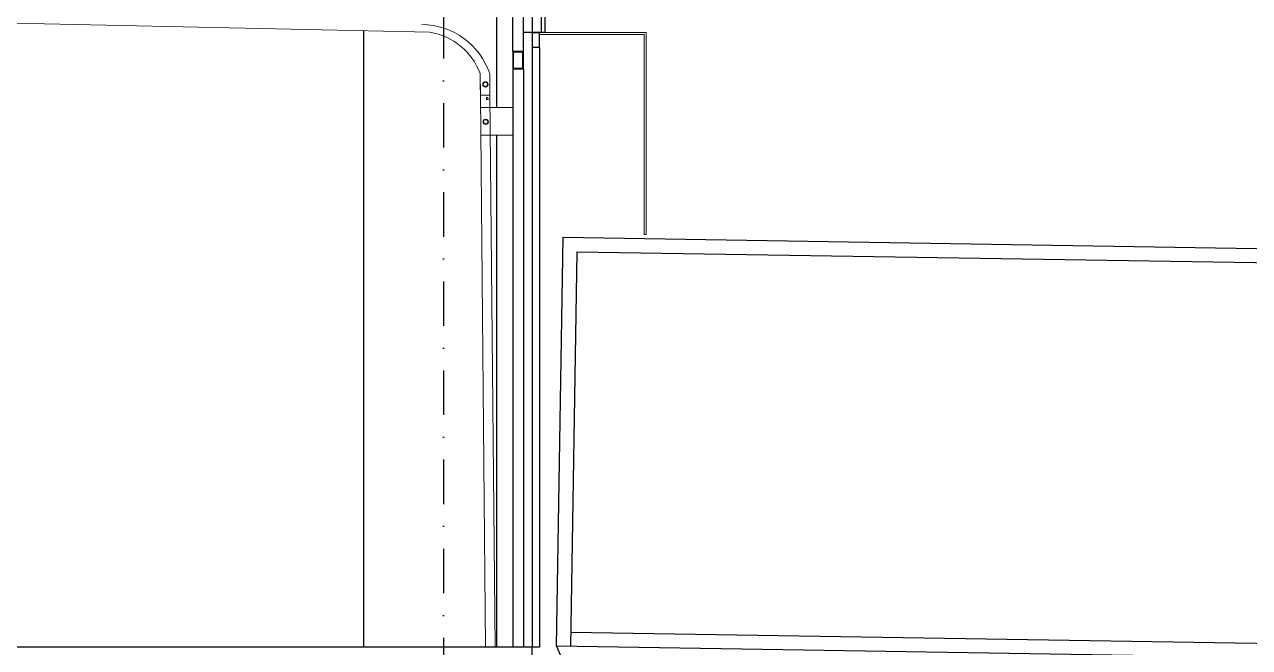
# Model space of a CAD drawing. Header units: centimetres. Extents: x 77182 to 116086, y 20619 to 33555.
# Drawn here: x 111829 to 112518, y 21940 to 22290 of the extents above; entities that cross this region are included whole.
import ezdxf

# ---------------------------------------------------------------- set-up
doc = ezdxf.new("R2010")
doc.units = ezdxf.units.CM
doc.header["$LTSCALE"] = 100
doc.linetypes.add('DASHDOT2', pattern=[0.5, 0.25, -0.125, 0, -0.125])
for name, color, linetype in [('A-ANNO-GRID', 155, 'DASHDOT2'), ('A-DOOR', 193, 'Continuous'), ('A-ELEV-01', 255, 'Continuous'), ('A-ELEV-02', 253, 'Continuous'), ('A-HATCH', 253, 'Continuous'), ('A-WALL-INSL', 249, 'Continuous'), ('A-WALL-SNWPNL', 200, 'Continuous'), ('S-STEL', 3, 'Continuous')]:
    doc.layers.add(name, color=color, linetype=linetype)
doc.linetypes.add('BATTING', pattern='A,0.00254,-2.54,[134,ltypeshp.shx,S=2.54,R=0,X=-2.54,Y=0],-5.08,[134,ltypeshp.shx,S=2.54,R=180,X=2.54,Y=0],-2.54', length=10.16254)

# ---------------------------------------------------------------- blocks, each defined once
blk = doc.blocks.new('TRUCK ELEVATION')
for p, q in [((183.21, 295), (-1176.79, 295)), ((183.21, 295), (-1176.79, 295)), ((183.21, 65), (183.21, 295)), ((183.21, 65), (183.21, 295)), ((175.21, 287), (-1168.79, 287)), ((175.21, 65), (175.21, 287)), ((175.21, 73), (-1168.79, 73)), ((-1176.79, 65), (183.21, 65)), ((183.21, 65), (177.87, 53.18))]:
    blk.add_line(p, q)

msp = doc.modelspace()

# ---------------------------------------------------------------- linework, layer by layer
at = {"linetype": 'Continuous'}
for p, q in [((112118.7, 22277.48), (112118.7, 21940.39)), ((112118.7, 21940.39), (112114.7, 21940.39))]:
    msp.add_line(p, q, dxfattribs=at)
at = {"layer": 'A-ANNO-GRID'}
msp.add_lwpolyline([(112064.7, 23398.48), (112064.7, 21665.39)], dxfattribs=at)
at = {"layer": 'A-DOOR', "lineweight": 0}
for p, q in [((111749.16, 22292.67), (112057.08, 22286.04)), ((112085.51, 22244.26), (112085.38, 22262.81)), ((112085.3, 22243.77), (112103.7, 22243.77)), ((112103.7, 22228.26), (112085.51, 22228.28))]:
    msp.add_line(p, q, dxfattribs=at)
at = {"layer": 'A-DOOR'}
for p, q in [((112114.7, 21940.39), (111808.2, 21940.39)), ((112114.7, 21935.39), (112114.7, 21940.39))]:
    msp.add_line(p, q, dxfattribs=at)
at = {"layer": 'A-DOOR', "lineweight": 0}
for points in [[(112118.7, 22285.88), (112178.71, 22285.88), (112178.71, 22172.39), (112177.71, 22172.39), (112177.71, 22284.88), (112118.7, 22284.88)], [(112085.38, 22262.81), (112085.51, 22250.76), (112090.85, 22250.75), (112090.75, 22262.61)], [(112088.42, 21940.39), (112085.51, 22250.71), (112090.85, 22250.77), (112093.76, 21940.39)], [(112089.81, 22248.19), (112088.96, 22248.17), (112088.92, 22249.37), (112089.77, 22249.39), (112089.81, 22248.19)]]:
    msp.add_lwpolyline(points, dxfattribs=at)
for centre, radius in [((112088.3, 22256.75), 1.5), ((112088.3, 22256.75), 1.2), ((112088.51, 22235.7), 1.5), ((112088.51, 22235.7), 1.2)]:
    msp.add_circle(centre, radius, dxfattribs=at)
for centre, radius, start, end in [((112052.16, 22249.73), 40.68, 18.45542, 89.36897), ((112051.32, 22250.17), 36.34, 20.36613, 80.87154)]:
    msp.add_arc(centre, radius, start, end, dxfattribs=at)
at = {"layer": 'A-ELEV-01'}
for p, q in [((112119.7, 22840.39), (112119.7, 22285.88)), ((112094.7, 22243.77), (112094.7, 22301.57)), ((112103.7, 22275.39), (112103.7, 22295.38)), ((112109.7, 22275.39), (112109.7, 22295.38)), ((112114.7, 22277.48), (112114.7, 21940.39)), ((112103.7, 22265.39), (112103.7, 21940.39)), ((112109.7, 22265.39), (112109.7, 21940.39)), ((112094.7, 21940.39), (112094.7, 22228.27))]:
    msp.add_line(p, q, dxfattribs=at)
msp.add_lwpolyline([(112019.7, 22286.85), (112019.7, 21940.39)], dxfattribs=at)
at = {"layer": 'A-HATCH'}
msp.add_line((112121.7, 22285.88), (112109.7, 22285.88), dxfattribs=at)
at = {"layer": 'A-WALL-INSL', "linetype": 'BATTING', "ltscale": 0.005}
msp.add_line((112114.7, 22839.39), (112114.7, 22285.88), dxfattribs=at)
at = {"layer": 'A-WALL-SNWPNL', "ltscale": 100}
for p, q in [((112109.7, 22285.88), (112109.7, 22840.39)), ((112121.7, 22840.39), (112121.7, 22285.88))]:
    msp.add_line(p, q, dxfattribs=at)
at = {"layer": 'S-STEL', "lineweight": 0}
for p, q in [((112103.7, 22275.39), (112109.7, 22275.39)), ((112103.7, 22275.39), (112103.7, 22265.39)), ((112104.2, 22274.89), (112104.2, 22265.89)), ((112104.2, 22274.89), (112109.2, 22274.89)), ((112109.2, 22265.89), (112109.2, 22274.89)), ((112109.7, 22275.39), (112109.7, 22265.39)), ((112103.7, 22265.39), (112109.7, 22265.39)), ((112104.2, 22265.89), (112109.2, 22265.89))]:
    msp.add_line(p, q, dxfattribs=at)
msp.add_lwpolyline([(112118.7, 22285.88), (112114.7, 22285.88), (112114.7, 22277.48), (112118.7, 22277.48), (112118.7, 22285.88)], dxfattribs=at)
msp.add_lwpolyline([(112114.9, 22285.68), (112114.9, 22277.68), (112118.5, 22277.68), (112118.5, 22285.68)], close=True, dxfattribs=at)

# ---------------------------------------------------------------- block references
at = {"layer": 'A-ELEV-02', "xscale": -1, "rotation": 359.0819618345629}
msp.add_blockref('TRUCK ELEVATION', (112310.45, 21872.88), dxfattribs=at)

doc.saveas('drawing.dxf')
